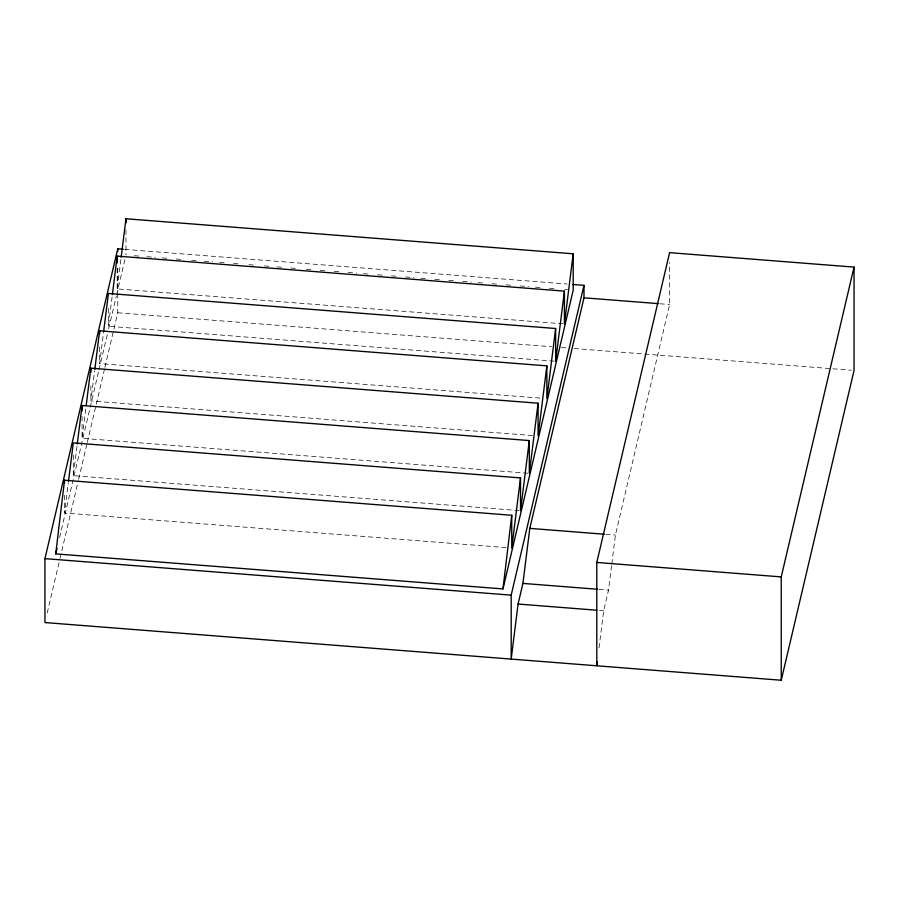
<?xml version="1.0" encoding="UTF-8"?>
<svg xmlns="http://www.w3.org/2000/svg" width="899" height="899" viewBox="0 0 899 899"><rect width="100%" height="100%" fill="white"/><g stroke="black" fill="none" stroke-linecap="round" stroke-linejoin="round"><path stroke-width="0.67" stroke-dasharray="4.5 3.37" d="M506.159 547.615L64.526 513.014L68.313 482.763M519.128 510.587L73.302 475.661L77.089 445.41M527.904 473.234L82.079 438.307L85.866 408.056M532.489 435.554L90.855 400.954L94.642 370.703M539.872 398.088L99.632 363.601L103.599 331.978M554.245 361.173L108.419 326.247L112.206 295.996M563.021 323.82L117.196 288.894L120.983 258.642M599.026 647.898L603.667 610.747L608.522 590.115L611.623 565.347M611.792 563.976L615.41 535.085L669.598 304.514L669.598 262.463M59.592 537.512L98.71 371.04M99.036 369.68L107.374 334.203M108.655 328.742L116.353 295.996M116.668 294.636L125.332 257.788M47.197 613.006L59.705 559.774M60.019 558.414L78.303 480.617M78.629 479.257L86.967 443.769M87.293 442.409L95.946 405.561M96.272 404.19L104.61 368.714M104.925 367.343L117.758 312.762L117.758 293.299M124.759 249.383L567.19 284.039M134.356 255.721L141.345 256.26M146.942 256.698L155.325 257.361M162.314 257.912L169.293 258.451M176.283 259.002L183.272 259.553M191.656 260.204L198.645 260.755M204.242 261.193L212.625 261.845M219.614 262.396L226.593 262.946M233.583 263.486L240.572 264.036M248.956 264.699L255.945 265.239M264.328 265.902L269.925 266.34M276.914 266.879L283.893 267.43M290.883 267.981L297.872 268.531M306.256 269.183L313.245 269.734M320.235 270.284L327.225 270.824M334.214 271.374L341.204 271.925M348.183 272.464L356.577 273.127M363.556 273.678L370.545 274.217M377.535 274.768L384.525 275.319M391.514 275.858L398.504 276.409M405.483 276.959L413.877 277.611M420.856 278.162L427.845 278.712M434.835 279.252L441.825 279.803M448.815 280.353L455.804 280.904M462.783 281.443L471.177 282.106M478.167 282.646L485.145 283.196M492.135 283.747L499.125 284.298M506.115 284.837L513.104 285.388M520.094 285.938L528.477 286.59M535.467 287.141L542.445 287.691M549.435 288.231L556.425 288.781M564.808 289.433L567.606 289.658M659.933 303.761L669.598 304.514M117.758 312.762L551.694 346.756M561.493 347.52L567.089 347.958M574.09 348.509L851.252 370.219M605.746 534.321L615.41 535.085M598.858 589.362L608.522 590.115M599.532 610.421L603.667 610.747M125.972 229.93L125.972 255.058M117.758 268.284L117.758 291.905M117.196 268.408L117.196 288.894M108.419 308.492L108.419 326.247M99.632 347.216L99.632 363.601M90.855 385.929L90.855 400.954M82.079 416.462L82.079 438.307M73.302 455.175L73.302 475.661M64.526 495.259L64.526 513.014"/><path stroke-width="1.35" d="M121.151 257.271L125.972 218.76L573.202 253.799L573.202 290.096L502.968 588.924L55.738 553.885L64.526 480.235L511.745 515.273L511.745 548.053L520.521 477.92L73.302 442.881L68.481 481.392M502.968 588.924L511.745 515.273M77.258 444.039L82.079 405.528L529.309 440.566L529.309 473.346L538.085 403.213L90.855 368.174L86.214 405.303M94.822 369.332L99.632 330.821L546.862 365.859L546.862 398.639L555.638 328.506L108.419 293.467L103.767 330.596M112.375 294.625L117.196 256.114L564.415 291.152L564.415 323.932L573.202 253.799M529.309 440.566L520.521 510.699L520.521 477.92M546.862 365.859L538.085 435.993L538.085 403.213M583.99 285.354L583.99 297.816L529.803 528.376L522.915 583.406L518.071 604.049L511.183 659.079L511.183 595.149L583.99 285.354L572.787 284.477M564.415 291.152L555.638 361.286L555.638 328.506M597.307 661.653L596.79 665.788L596.79 562.448L669.598 252.653L854.05 267.104L854.05 370.433L781.242 680.24L44.95 622.558L44.95 558.627L117.758 248.832L123.354 249.27M55.738 553.885L57.03 548.424M781.242 680.24L781.242 576.9L854.05 267.104M583.99 297.816L658.551 303.648M529.803 528.376L604.364 534.22M596.79 562.448L781.242 576.9M522.915 583.406L597.475 589.25M44.95 558.627L511.183 595.149M518.071 604.049L596.767 610.207M125.972 218.76L125.972 222.952M117.758 248.832L117.758 251.608M117.196 256.114L117.196 262.946M99.632 330.821L99.632 333.551M90.855 368.174L90.855 372.276M82.079 405.528L82.079 410.989M64.526 480.235L64.526 482.965"/></g></svg>
